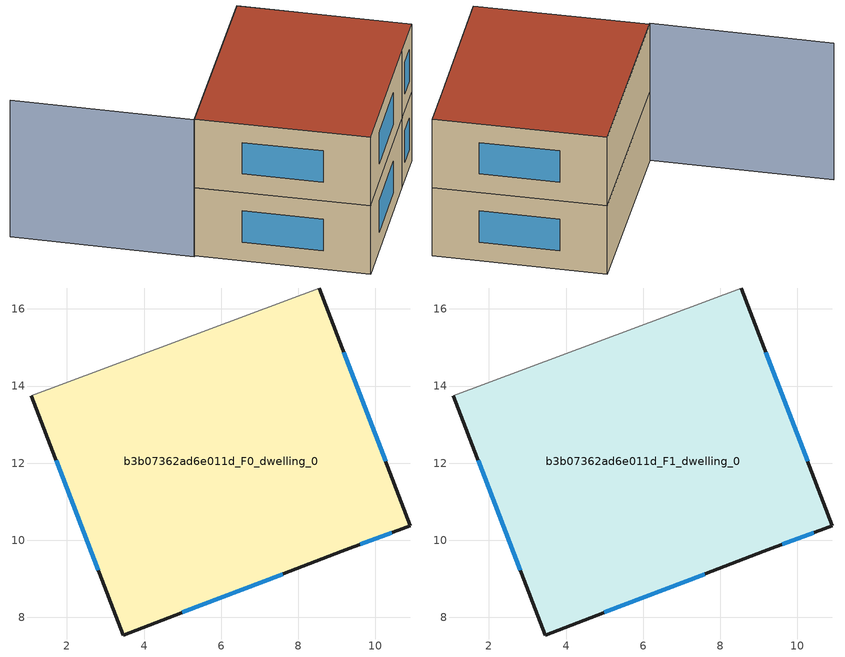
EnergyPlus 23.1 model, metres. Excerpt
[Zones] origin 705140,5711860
b3b07362ad6e011d_F0_dwelling_0
 floor ground (EU_floor_Construction): 8.54,16.54 10.91,10.38 9.13,9.71 3.46,7.54 1.07,13.75 z0
 wall outside (EU_wall_Construction): 1.07,13.75 3.46,7.54 9.13,9.71 10.91,10.38 8.54,16.54 z0:3
 wall adiabatic (EU_wall_Construction): 8.54,16.54 1.07,13.75 z0:3
 window (EU_Window_Construction): 1.72,12.07 2.82,9.22 / 10.27,12.05 9.18,14.88 / 9.61,9.89 10.43,10.2 / 5,8.13 7.6,9.12 z0.81:2.19
b3b07362ad6e011d_F1_dwelling_0
 floor to b3b07362ad6e011d_F0_dwelling_0 (EU_floor_Construction): 8.54,16.54 10.91,10.38 9.13,9.71 3.46,7.54 1.07,13.75 z3
 wall outside (EU_wall_Construction): 1.07,13.75 3.46,7.54 9.13,9.71 10.91,10.38 8.54,16.54 z3:6
 wall adiabatic (EU_wall_Construction): 8.54,16.54 1.07,13.75 z3:6
 window (EU_Window_Construction): 1.72,12.07 2.82,9.22 / 10.27,12.05 9.18,14.88 / 9.61,9.89 10.43,10.2 / 5,8.13 7.6,9.12 z3.81:5.19
 roof outside (EU_roof_Construction): 9.13,9.71 10.91,10.38 8.54,16.54 1.07,13.75 3.46,7.54 z6
shading: 8.54,16.54 1.02,13.73 / 1.02,13.73 -1.42,20.24 z0:6
[Building]
EU S2 Campaign: North Axis=0; Terrain=City; Solar Distribution=FullExterior
[Site:Location]
London: Latitude=51.5; Longitude=-0.5; Time Zone=0; Elevation=25
[SizingPeriod:WeatherFileDays]
AnnualSizingPeriod: Begin Month=1; Begin Day of Month=1; End Month=12; End Day of Month=31; Day of Week for Start Day=Monday; Use Weather File Daylight Saving Period=No; Use Weather File Rain and Snow Indicators=No
[MATERIAL]
EU_InternalMass_Material: Roughness=MediumRough; Thickness=0.1; Conductivity=1; Density=1800; Specific Heat=900; Thermal Absorptance=0.9; Solar Absorptance=0.7; Visible Absorptance=0.7
[MATERIAL:NOMASS] Roughness=MediumRough; Thermal Absorptance=0.9; Solar Absorptance=0.7; Visible Absorptance=0.7
Name | Thermal Resistance
EU_wall_NoMass | 0.727863
EU_roof_NoMass | 0.773354
EU_floor_NoMass | 1.79329
[WINDOWMATERIAL:SIMPLEGLAZINGSYSTEM]
EU_Window_SimpleGlazing: UFactor=2.58614; Solar Heat Gain Coefficient=0.76; Visible Transmittance=0.76
[CONSTRUCTION]
EU_wall_Construction: EU_wall_NoMass
EU_roof_Construction: EU_roof_NoMass
EU_floor_Construction: EU_floor_NoMass
EU_Window_Construction: EU_Window_SimpleGlazing
EU_InternalMass_Construction: EU_InternalMass_Material
[ZONE] Type=1; Multiplier=1; Ceiling Height=autocalculate; Volume=158.381; Floor Area=autocalculate; Part of Total Floor Area=Yes
b3b07362ad6e011d_F0_dwelling_0; b3b07362ad6e011d_F1_dwelling_0
[INTERNALMASS] Construction=EU_InternalMass_Construction; Surface Area=52.7939
Name | Zone or ZoneList
b3b07362ad6e011d_F0_dwelling_0_EU_InternalMass | b3b07362ad6e011d_F0_dwelling_0
b3b07362ad6e011d_F1_dwelling_0_EU_InternalMass | b3b07362ad6e011d_F1_dwelling_0
[OTHEREQUIPMENT] Fuel Type=Electricity; Design Level Calculation Method=Watts/Area; Power per Zone Floor Area=1; Fraction Latent=0; Fraction Radiant=0; Fraction Lost=0; Carbon Dioxide Generation Rate=0; EndUse Subcategory=EU_Step8_InternalGains
Name | Zone or ZoneList or Space or SpaceList | Schedule
EU_Step8_InternalGain_b3b07362ad6e011d_F0_dwelling_0_f000 | b3b07362ad6e011d_F0_dwelling_0 | EU_Step8_GainSchedule_b3b07362ad6e011d_F0_dwelling_0_f000
EU_Step8_InternalGain_b3b07362ad6e011d_F1_dwelling_0_f000 | b3b07362ad6e011d_F1_dwelling_0 | EU_Step8_GainSchedule_b3b07362ad6e011d_F1_dwelling_0_f000
[ZONEVENTILATION:DESIGNFLOWRATE] Schedule=EU_AlwaysOn; Design Flow Rate Calculation Method=AirChanges/Hour; Air Changes per Hour=0.484901; Ventilation Type=Natural; Fan Pressure Rise=0; Fan Total Efficiency=1; Constant Term Coefficient=1; Temperature Term Coefficient=0; Velocity Term Coefficient=0; Velocity Squared Term Coefficient=0; Minimum Indoor Temperature=-100; Maximum Indoor Temperature=100; Delta Temperature=-100; Minimum Outdoor Temperature=-100; Maximum Outdoor Temperature=100; Maximum Wind Speed=40
Name | Zone or ZoneList or Space or SpaceList
EU_ConstantAir_b3b07362ad6e011d_F0_dwelling_0 | b3b07362ad6e011d_F0_dwelling_0
EU_ConstantAir_b3b07362ad6e011d_F1_dwelling_0 | b3b07362ad6e011d_F1_dwelling_0
[HVACTEMPLATE:THERMOSTAT] Constant Heating Setpoint=20; Constant Cooling Setpoint=50
EU_HeatOnly_b3b07362ad6e011d_F0_dwelling_0; EU_HeatOnly_b3b07362ad6e011d_F1_dwelling_0
[HVACTEMPLATE:ZONE:IDEALLOADSAIRSYSTEM] System Availability Schedule=EU_AlwaysOn; Maximum Heating Supply Air Temperature=50; Minimum Cooling Supply Air Temperature=13; Maximum Heating Supply Air Humidity Ratio=0.0156; Minimum Cooling Supply Air Humidity Ratio=0.0077; Heating Limit=NoLimit; Cooling Limit=NoLimit; Heating Availability Schedule=EU_AlwaysOn; Cooling Availability Schedule=EU_CoolingOff; Dehumidification Control Type=ConstantSensibleHeatRatio; Cooling Sensible Heat Ratio=0.7; Dehumidification Setpoint=60; Humidification Control Type=None; Humidification Setpoint=30; Outdoor Air Method=None; Outdoor Air Flow Rate per Person=0.00944; Outdoor Air Flow Rate per Zone Floor Area=0; Outdoor Air Flow Rate per Zone=0; Demand Controlled Ventilation Type=None; Outdoor Air Economizer Type=NoEconomizer; Heat Recovery Type=None; Sensible Heat Recovery Effectiveness=0.7; Latent Heat Recovery Effectiveness=0.65
Name | Template Thermostat
b3b07362ad6e011d_F0_dwelling_0 | EU_HeatOnly_b3b07362ad6e011d_F0_dwelling_0
b3b07362ad6e011d_F1_dwelling_0 | EU_HeatOnly_b3b07362ad6e011d_F1_dwelling_0
[SIZING:ZONE] Zone Cooling Design Supply Air Temperature Input Method=SupplyAirTemperature; Zone Cooling Design Supply Air Temperature=13; Zone Heating Design Supply Air Temperature Input Method=SupplyAirTemperature; Zone Heating Design Supply Air Temperature=50; Zone Cooling Design Supply Air Humidity Ratio=0.008; Zone Heating Design Supply Air Humidity Ratio=0.008; Cooling Design Air Flow Method=DesignDay; Cooling Design Air Flow Rate=0; Cooling Minimum Air Flow per Zone Floor Area=0.000762; Cooling Minimum Air Flow=0; Cooling Minimum Air Flow Fraction=0.2; Heating Design Air Flow Method=DesignDay; Heating Design Air Flow Rate=0; Heating Maximum Air Flow per Zone Floor Area=0.002032; Heating Maximum Air Flow=0.141576; Heating Maximum Air Flow Fraction=0.3; Account for Dedicated Outdoor Air System=No; Dedicated Outdoor Air System Control Strategy=NeutralSupplyAir; Dedicated Outdoor Air Low Setpoint Temperature for Design=autosize; Dedicated Outdoor Air High Setpoint Temperature for Design=autosize; Zone Load Sizing Method=Sensible Load Only No Latent Load; Zone Latent Cooling Design Supply Air Humidity Ratio Input Method=HumidityRatioDifference; Zone Cooling Design Supply Air Humidity Ratio Difference=0.005; Zone Latent Heating Design Supply Air Humidity Ratio Input Method=HumidityRatioDifference; Zone Humidification Design Supply Air Humidity Ratio Difference=0.005
b3b07362ad6e011d_F0_dwelling_0; b3b07362ad6e011d_F1_dwelling_0
[SCHEDULE:CONSTANT]
Name | Hourly Value
EU_AlwaysOn | 1
EU_CoolingOff | 0
[SCHEDULE:FILE] Column Number=1; Rows to Skip at Top=0; Number of Hours of Data=8760; Column Separator=Comma; Interpolate to Timestep=No; Minutes per Item=60; Adjust Schedule for Daylight Savings=Yes
Name | File
EU_Step8_GainSchedule_b3b07362ad6e011d_F0_dwelling_0_f000 | ../../schedules/b3b07362ad6e011d/b3b07362ad6e011d_F0_dwelling_0_f000_gain.csv
EU_Step8_GainSchedule_b3b07362ad6e011d_F1_dwelling_0_f000 | ../../schedules/b3b07362ad6e011d/b3b07362ad6e011d_F1_dwelling_0_f000_gain.csv
